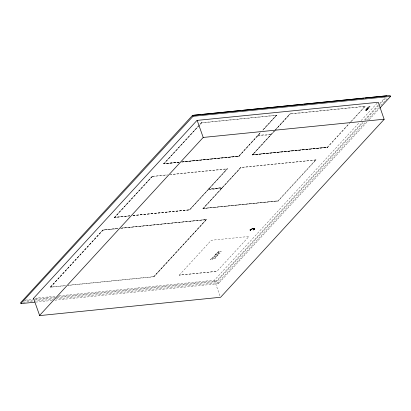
<?xml version="1.0" encoding="UTF-8"?>
<svg xmlns="http://www.w3.org/2000/svg" width="411" height="411" viewBox="0 0 411 411"><rect width="100%" height="100%" fill="white"/><g stroke="black" fill="none" stroke-linecap="round" stroke-linejoin="round"><path stroke-width="0.31" stroke-dasharray="2.06 1.54" d="M59.107 295.833L214.408 280.215L358.973 122.92M57.817 296.814L216.684 280.826L362.332 122.365M55.783 298.987L218.01 282.665L365.723 121.949M50.281 287.207L102.909 229.955L118.157 228.418L102.92 229.98L50.281 287.207L65.544 285.702M129.722 215.945L114.392 217.46L152.188 176.345L167.518 174.829M179.001 162.335L163.67 163.85L199.294 125.098M201.467 122.735L199.725 124.625L201.467 122.735L276.803 115.172L262.901 130.297M114.402 217.491L152.198 176.37M163.681 163.881L199.304 125.124M50.62 287.202L103.248 229.949M164.01 163.845L198.318 126.48M198.765 126.038L201.806 122.73M132.912 215.626L189.728 209.903L227.524 168.782L170.699 174.48M181.554 162.078L239.007 156.293L260.718 132.63M221.524 188.233L208.341 189.563L221.524 188.233L222.058 187.688L208.865 188.988L222.048 187.663M202.911 208.572L240.697 167.426L316.038 159.869L278.242 200.984L202.9 208.547L278.242 200.984M350.537 122.298L327.521 147.374L252.19 154.962L275.206 129.886M275.647 129.439L289.976 113.816L365.307 106.228L350.979 121.851M275.103 130.323L290.305 113.785L275.113 130.354M206.168 219.582L153.529 276.808M153.868 276.803L206.486 219.52L153.868 276.803L68.072 285.414M179.273 275.134L211.305 240.26L248.963 236.479L216.931 271.342L179.273 275.134L216.921 271.337M252.57 229.405L249.446 229.867L252.57 229.405L252.38 229.61M250.35 230.227L250.088 230.509L250.597 230.458C251.553 229.646 249.261 230.807 250.242 230.021C252.323 229.703 248.152 230.776 250.751 229.292L251.66 228.984L250.905 229.343M250.032 230.114L250.284 229.8M250.802 229.78L250.54 230.062L251.27 229.271L250.505 229.6L250.751 229.292M249.996 230.335L250.751 229.97M251.892 228.917L253.181 228.444L251.892 228.917L252.657 228.583L252.149 228.634M251.881 229.061L252.133 228.747L251.368 229.081L251.871 229.03M252.662 228.465L252.411 228.773L254.106 228.346L252.673 228.495M327.192 147.41L348.903 123.747M350.65 121.887L364.983 106.29M254.435 228.377L254.188 228.686C251.696 228.763 255.519 228.1 253.936 228.454M253.34 228.68L253.674 228.362M253.669 228.706L254.096 228.321M253.849 229.662L253.094 230.021L253.859 229.687M254.26 228.752C253.325 229.425 255.401 228.495 254.471 229.199M253.736 229.456L254.296 229.451L253.736 229.456C252.842 230.494 254.861 228.208 253.962 229.251M254.414 228.804L254.661 228.495L253.895 228.829L254.404 228.778M253.351 229.739L254.255 229.43M253.998 229.713L254.728 228.922M366.16 109.706L367.403 109.501M367.167 108.612L368.241 108.586M367.67 108.561L367.999 108.201C366.355 108.283 369.962 107.923 368.148 108.185L367.819 108.545M367.11 109.537L367.511 109.105L366.001 109.254L367.86 108.941L366.9 109.891L367.167 109.603M361.141 120.562L377.622 102.627M364.5 120.002L377.971 105.344M379.713 103.454L384.922 97.782M56.8 297.677L216.89 281.545L363.463 122.154M365.199 120.264L378.67 105.612M379.101 105.139L386.052 97.577M367.46 120.058L379.178 107.307M380.915 105.416L385.256 100.695M385.693 100.222L387.861 97.864M54.884 300.184L218.313 283.708L367.403 121.599M369.14 119.714L379.558 108.381M367.146 108.263L366.869 108.596A0.745 0.267 -19.5 0 0 367.11 108.725L367.47 108.689A0.75 0.272 -19.5 0 0 368.097 108.437L368.369 108.139A0.75 0.272 -19.5 0 0 368.133 107.97L367.773 108.006A0.75 0.272 -19.5 0 0 367.182 108.257M218.159 283.734L218.513 283.585M367.002 109.434C369.499 108.406 365.461 109.136 367.074 109.341C368.862 108.745 366.124 108.874 367.013 109.352M201.308 122.946L276.639 115.352M365.148 106.439L289.817 114.027M367.223 109.634L365.492 109.809L365.019 110.323L366.067 109.876L365.682 110.436L366.139 110.472L366.746 110.066L365.754 110.292L367.1 109.773M257.63 135.979L270.813 134.654L271.337 134.078L258.154 135.409M163.67 163.85L178.99 162.309M182.181 161.985L239.007 156.293M252.179 154.937L327.521 147.374M152.029 176.555L167.349 175.009M169.892 174.726L227.36 168.967M129.881 215.734L114.566 217.306M133.072 215.415L189.887 209.692M203.08 208.392L278.396 200.774M114.392 217.46L129.712 215.919M132.902 215.595L189.728 209.903M206.486 219.52L120.7 228.162L206.497 219.546M102.75 230.165L118.003 228.629M120.536 228.341L206.317 219.7M253.679 228.737L254.769 228.701L254.501 228.953M254.044 229.22L254.553 229.168L253.952 229.225M250.207 229.862L250.705 229.785M253.094 230.021L253.602 229.97M65.709 285.517L50.461 287.053M68.241 285.234L154.027 276.593M34.853 298.278L55.911 296.156M25.307 300.087L55.264 297.071M23.658 301.016L32.582 300.117M35.13 299.86L54.252 297.934M23.252 302.26L33.461 301.232M34.098 301.171L53.23 299.244M35.752 302.111L52.336 300.441M218.01 282.665L218.359 283.647M216.684 280.826L216.921 281.499M214.408 280.215L220.204 296.547M315.859 160.023L240.543 167.637M315.71 159.9L277.903 200.989M152.527 176.34L114.72 217.429M218.323 254.666L217.198 255.889A2.245 0.807 -19.5 0 1 215.832 256.438L214.326 256.592A2.225 0.801 -19.5 0 1 213.833 256.336L214.917 255.015A2.271 0.817 -19.5 0 1 216.566 254.394A2.409 0.868 -19.5 0 1 217.368 254.291L217.594 254.291A2.276 0.822 -19.5 0 1 218.328 254.666M366.607 108.643L366.602 108.699A1.007 0.365 -19.5 0 0 366.931 108.869A1.105 0.396 -19.5 0 0 367.146 108.864A1.033 0.37 -19.5 0 0 368.133 108.545L368.636 108.052A1.048 0.375 -19.5 0 0 368.153 107.831A1.048 0.375 -19.5 0 0 367.105 108.155L366.607 108.643M217.732 254.897L216.946 255.75A1.654 0.596 -19.5 0 1 215.945 256.156L214.773 256.274A1.649 0.591 -19.5 0 1 214.398 256.007L215.179 255.154A1.649 0.591 -19.5 0 1 216.181 254.743L217.352 254.625A1.654 0.596 -19.5 0 1 217.732 254.897M365.518 110.431L366.175 110.538L366.977 109.958L365.518 110.431M227.185 168.787L189.399 209.934L227.185 168.787M260.389 132.666L238.678 156.324L260.399 132.691M276.464 115.178L262.562 130.302L276.475 115.208M241.026 167.395L203.24 208.541L241.036 167.421M274.666 130.796L252.518 154.932L274.676 130.826M211.331 258.699L210.288 259.834L211.547 258.951L212.615 258.848L211.855 259.675L212.348 259.624L213.114 258.796L215.184 258.308L211.331 258.699M212.744 257.163L212.461 257.466L215.821 257.127L214.938 258.093L215.431 258.041L216.597 256.772L212.744 257.163M215.6 254.055L215.323 254.358L220.003 253.099L217.553 252.657L221.406 251.573L218.313 251.106L218.03 251.409L220.147 251.732L216.679 252.878L218.791 253.207L215.6 254.055M367.413 107.718L369.417 107.266L368.292 107.091C373.368 106.598 365.877 106.048 369.458 106.675L367.896 107.189L368.847 107.338L367.413 107.718M179.16 162.124L163.835 163.67L179.165 162.155M239.166 156.082L181.713 161.867L239.166 156.082M327.675 147.164L252.349 154.752L327.685 147.195"/><path stroke-width="0.62" d="M34.478 302.239L21.084 303.59L20.555 302.784L192.487 115.404L390.101 95.444L390.414 96.57L379.995 107.908M33.425 298.448L196.992 120.397L378.264 102.272L384.146 119.354L220.62 297.256L39.667 315.602L33.579 298.407M390.45 96.426L192.99 116.318L20.899 303.539M384.187 119.211L203.204 137.444L39.482 315.556M193.458 115.27L200.465 114.566M201.744 114.438L241.257 110.456M242.536 110.328L302.45 104.291M303.724 104.163L363.637 98.126M364.911 97.998L386.71 95.85M203.204 137.444L197.146 120.331M192.99 116.318L192.641 115.337"/></g></svg>
